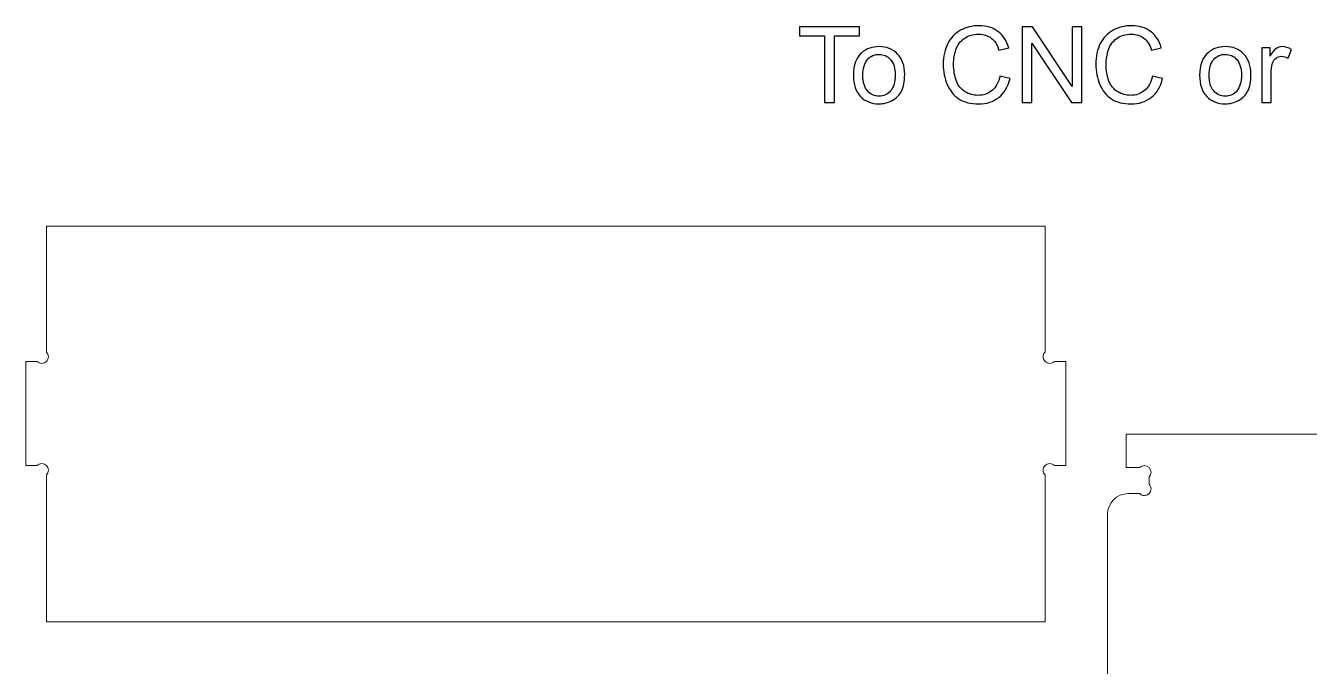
# Model space of a CAD drawing. Header units: centimetres. Extents: x -57 to 69, y -35 to 43.
# Drawn here: x 11.28 to 42.13, y 23 to 38.39 of the extents above; entities that cross this region are included whole.
import ezdxf

# ---------------------------------------------------------------- set-up
doc = ezdxf.new("R2010")
doc.units = ezdxf.units.CM
doc.header["$MEASUREMENT"] = 0
doc.layers.add('layer 1', color=7, linetype='Continuous')

msp = doc.modelspace()

# ---------------------------------------------------------------- linework, layer by layer
at = {"layer": 'layer 1', "color": 240}
for points, knots in [([(30.47401, 36.54051), (30.47401, 36.54051), (30.47401, 38.1448), (30.47401, 38.1448), (30.47401, 38.1448), (30.47401, 38.1448), (29.87493, 38.1448), (29.87493, 38.1448), (29.87493, 38.1448), (29.87493, 38.1448), (29.87493, 38.35803), (29.87493, 38.35803), (29.87493, 38.35803), (29.87493, 38.35803), (31.31423, 38.35803), (31.31423, 38.35803), (31.31423, 38.35803), (31.31423, 38.35803), (31.31423, 38.1448), (31.31423, 38.1448), (31.31423, 38.1448), (31.31423, 38.1448), (30.71516, 38.1448), (30.71516, 38.1448), (30.71516, 38.1448), (30.71516, 38.1448), (30.71516, 36.54051), (30.71516, 36.54051), (30.71516, 36.54051), (30.71516, 36.54051), (30.47401, 36.54051), (30.47401, 36.54051)], [0, 0, 0, 0, 0.11111111, 0.11111111, 0.11111111, 0.11111111, 0.22222222, 0.22222222, 0.22222222, 0.22222222, 0.33333333, 0.33333333, 0.33333333, 0.33333333, 0.44444444, 0.44444444, 0.44444444, 0.44444444, 0.55555556, 0.55555556, 0.55555556, 0.55555556, 0.66666667, 0.66666667, 0.66666667, 0.66666667, 0.77777778, 0.77777778, 0.77777778, 0.77777778, 1, 1, 1, 1]), ([(34.69289, 37.17808), (34.69289, 37.17808), (34.93405, 37.11716), (34.93405, 37.11716), (34.93405, 37.11716), (34.8837, 36.91958), (34.79316, 36.76939), (34.66243, 36.66574), (34.66243, 36.66574), (34.5317, 36.56209), (34.37178, 36.51005), (34.18267, 36.51005), (34.18267, 36.51005), (33.98721, 36.51005), (33.82813, 36.54982), (33.70544, 36.62978), (33.70544, 36.62978), (33.58275, 36.70932), (33.48967, 36.82482), (33.42579, 36.97585), (33.42579, 36.97585), (33.36191, 37.12731), (33.32975, 37.28935), (33.32975, 37.46281), (33.32975, 37.46281), (33.32975, 37.65192), (33.36571, 37.81692), (33.43806, 37.95781), (33.43806, 37.95781), (33.5104, 38.09869), (33.61321, 38.20573), (33.74648, 38.27892), (33.74648, 38.27892), (33.87975, 38.35211), (34.02655, 38.38849), (34.18648, 38.38849), (34.18648, 38.38849), (34.3684, 38.38849), (34.52113, 38.34238), (34.64466, 38.24973), (34.64466, 38.24973), (34.76862, 38.15707), (34.85493, 38.02719), (34.90358, 37.85965), (34.90358, 37.85965), (34.90358, 37.85965), (34.66751, 37.80381), (34.66751, 37.80381), (34.66751, 37.80381), (34.62563, 37.93581), (34.56428, 38.03227), (34.48432, 38.09234), (34.48432, 38.09234), (34.40436, 38.15284), (34.30367, 38.18288), (34.18224, 38.18288), (34.18224, 38.18288), (34.04305, 38.18288), (33.92629, 38.14946), (33.83279, 38.08261), (33.83279, 38.08261), (33.73929, 38.01577), (33.67329, 37.92565), (33.63563, 37.81311), (33.63563, 37.81311), (33.59756, 37.70015), (33.57852, 37.58381), (33.57852, 37.46408), (33.57852, 37.46408), (33.57852, 37.30966), (33.60094, 37.1747), (33.64579, 37.05962), (33.64579, 37.05962), (33.69063, 36.94412), (33.76044, 36.85824), (33.85521, 36.80112), (33.85521, 36.80112), (33.94998, 36.74401), (34.05236, 36.71566), (34.16278, 36.71566), (34.16278, 36.71566), (34.29732, 36.71566), (34.4107, 36.75459), (34.50378, 36.83201), (34.50378, 36.83201), (34.59686, 36.90985), (34.65989, 37.02493), (34.69289, 37.17808)], [0, 0, 0, 0, 0.04347826, 0.04347826, 0.04347826, 0.04347826, 0.08695652, 0.08695652, 0.08695652, 0.08695652, 0.13043478, 0.13043478, 0.13043478, 0.13043478, 0.17391304, 0.17391304, 0.17391304, 0.17391304, 0.2173913, 0.2173913, 0.2173913, 0.2173913, 0.26086957, 0.26086957, 0.26086957, 0.26086957, 0.30434783, 0.30434783, 0.30434783, 0.30434783, 0.34782609, 0.34782609, 0.34782609, 0.34782609, 0.39130435, 0.39130435, 0.39130435, 0.39130435, 0.43478261, 0.43478261, 0.43478261, 0.43478261, 0.47826087, 0.47826087, 0.47826087, 0.47826087, 0.52173913, 0.52173913, 0.52173913, 0.52173913, 0.56521739, 0.56521739, 0.56521739, 0.56521739, 0.60869565, 0.60869565, 0.60869565, 0.60869565, 0.65217391, 0.65217391, 0.65217391, 0.65217391, 0.69565217, 0.69565217, 0.69565217, 0.69565217, 0.73913043, 0.73913043, 0.73913043, 0.73913043, 0.7826087, 0.7826087, 0.7826087, 0.7826087, 0.82608696, 0.82608696, 0.82608696, 0.82608696, 0.86956522, 0.86956522, 0.86956522, 0.86956522, 0.91304348, 0.91304348, 0.91304348, 0.91304348, 1, 1, 1, 1]), ([(35.22893, 36.54051), (35.22893, 36.54051), (35.22893, 38.35803), (35.22893, 38.35803), (35.22893, 38.35803), (35.22893, 38.35803), (35.47601, 38.35803), (35.47601, 38.35803), (35.47601, 38.35803), (35.47601, 38.35803), (36.42961, 36.93143), (36.42961, 36.93143), (36.42961, 36.93143), (36.42961, 36.93143), (36.42961, 38.35803), (36.42961, 38.35803), (36.42961, 38.35803), (36.42961, 38.35803), (36.66061, 38.35803), (36.66061, 38.35803), (36.66061, 38.35803), (36.66061, 38.35803), (36.66061, 36.54051), (36.66061, 36.54051), (36.66061, 36.54051), (36.66061, 36.54051), (36.41354, 36.54051), (36.41354, 36.54051), (36.41354, 36.54051), (36.41354, 36.54051), (35.45993, 37.96711), (35.45993, 37.96711), (35.45993, 37.96711), (35.45993, 37.96711), (35.45993, 36.54051), (35.45993, 36.54051), (35.45993, 36.54051), (35.45993, 36.54051), (35.22893, 36.54051), (35.22893, 36.54051)], [0, 0, 0, 0, 0.09090909, 0.09090909, 0.09090909, 0.09090909, 0.18181818, 0.18181818, 0.18181818, 0.18181818, 0.27272727, 0.27272727, 0.27272727, 0.27272727, 0.36363636, 0.36363636, 0.36363636, 0.36363636, 0.45454545, 0.45454545, 0.45454545, 0.45454545, 0.54545455, 0.54545455, 0.54545455, 0.54545455, 0.63636364, 0.63636364, 0.63636364, 0.63636364, 0.72727273, 0.72727273, 0.72727273, 0.72727273, 0.81818182, 0.81818182, 0.81818182, 0.81818182, 1, 1, 1, 1]), ([(38.35925, 37.17808), (38.35925, 37.17808), (38.60041, 37.11716), (38.60041, 37.11716), (38.60041, 37.11716), (38.55006, 36.91958), (38.45952, 36.76939), (38.32879, 36.66574), (38.32879, 36.66574), (38.19806, 36.56209), (38.03814, 36.51005), (37.84903, 36.51005), (37.84903, 36.51005), (37.65357, 36.51005), (37.49449, 36.54982), (37.3718, 36.62978), (37.3718, 36.62978), (37.24911, 36.70932), (37.15603, 36.82482), (37.09215, 36.97585), (37.09215, 36.97585), (37.02827, 37.12731), (36.99611, 37.28935), (36.99611, 37.46281), (36.99611, 37.46281), (36.99611, 37.65192), (37.03207, 37.81692), (37.10442, 37.95781), (37.10442, 37.95781), (37.17676, 38.09869), (37.27957, 38.20573), (37.41284, 38.27892), (37.41284, 38.27892), (37.54611, 38.35211), (37.69291, 38.38849), (37.85284, 38.38849), (37.85284, 38.38849), (38.03476, 38.38849), (38.18749, 38.34238), (38.31102, 38.24973), (38.31102, 38.24973), (38.43498, 38.15707), (38.52129, 38.02719), (38.56994, 37.85965), (38.56994, 37.85965), (38.56994, 37.85965), (38.33387, 37.80381), (38.33387, 37.80381), (38.33387, 37.80381), (38.29199, 37.93581), (38.23064, 38.03227), (38.15068, 38.09234), (38.15068, 38.09234), (38.07072, 38.15284), (37.97003, 38.18288), (37.8486, 38.18288), (37.8486, 38.18288), (37.70941, 38.18288), (37.59265, 38.14946), (37.49915, 38.08261), (37.49915, 38.08261), (37.40565, 38.01577), (37.33965, 37.92565), (37.30199, 37.81311), (37.30199, 37.81311), (37.26392, 37.70015), (37.24488, 37.58381), (37.24488, 37.46408), (37.24488, 37.46408), (37.24488, 37.30966), (37.2673, 37.1747), (37.31215, 37.05962), (37.31215, 37.05962), (37.35699, 36.94412), (37.4268, 36.85824), (37.52157, 36.80112), (37.52157, 36.80112), (37.61634, 36.74401), (37.71872, 36.71566), (37.82914, 36.71566), (37.82914, 36.71566), (37.96368, 36.71566), (38.07706, 36.75459), (38.17014, 36.83201), (38.17014, 36.83201), (38.26322, 36.90985), (38.32625, 37.02493), (38.35925, 37.17808)], [0, 0, 0, 0, 0.04347826, 0.04347826, 0.04347826, 0.04347826, 0.08695652, 0.08695652, 0.08695652, 0.08695652, 0.13043478, 0.13043478, 0.13043478, 0.13043478, 0.17391304, 0.17391304, 0.17391304, 0.17391304, 0.2173913, 0.2173913, 0.2173913, 0.2173913, 0.26086957, 0.26086957, 0.26086957, 0.26086957, 0.30434783, 0.30434783, 0.30434783, 0.30434783, 0.34782609, 0.34782609, 0.34782609, 0.34782609, 0.39130435, 0.39130435, 0.39130435, 0.39130435, 0.43478261, 0.43478261, 0.43478261, 0.43478261, 0.47826087, 0.47826087, 0.47826087, 0.47826087, 0.52173913, 0.52173913, 0.52173913, 0.52173913, 0.56521739, 0.56521739, 0.56521739, 0.56521739, 0.60869565, 0.60869565, 0.60869565, 0.60869565, 0.65217391, 0.65217391, 0.65217391, 0.65217391, 0.69565217, 0.69565217, 0.69565217, 0.69565217, 0.73913043, 0.73913043, 0.73913043, 0.73913043, 0.7826087, 0.7826087, 0.7826087, 0.7826087, 0.82608696, 0.82608696, 0.82608696, 0.82608696, 0.86956522, 0.86956522, 0.86956522, 0.86956522, 0.91304348, 0.91304348, 0.91304348, 0.91304348, 1, 1, 1, 1]), ([(31.16954, 37.19924), (31.16954, 37.4425), (31.23723, 37.62273), (31.37304, 37.73992), (31.37304, 37.73992), (31.486, 37.83723), (31.62434, 37.88588), (31.78723, 37.88588), (31.78723, 37.88588), (31.96788, 37.88588), (32.11595, 37.82665), (32.23103, 37.70819), (32.23103, 37.70819), (32.34568, 37.59015), (32.40322, 37.42643), (32.40322, 37.21785), (32.40322, 37.21785), (32.40322, 37.04862), (32.37784, 36.91578), (32.32707, 36.81889), (32.32707, 36.81889), (32.2763, 36.72201), (32.20226, 36.6467), (32.10495, 36.59297), (32.10495, 36.59297), (32.00807, 36.53924), (31.90188, 36.51259), (31.78723, 36.51259), (31.78723, 36.51259), (31.60277, 36.51259), (31.45384, 36.57139), (31.34004, 36.68943), (31.34004, 36.68943), (31.22623, 36.80747), (31.16954, 36.97754), (31.16954, 37.19924)], [0, 0, 0, 0, 0.1, 0.1, 0.1, 0.1, 0.2, 0.2, 0.2, 0.2, 0.3, 0.3, 0.3, 0.3, 0.4, 0.4, 0.4, 0.4, 0.5, 0.5, 0.5, 0.5, 0.6, 0.6, 0.6, 0.6, 0.7, 0.7, 0.7, 0.7, 0.8, 0.8, 0.8, 0.8, 1, 1, 1, 1]), ([(31.398, 37.19881), (31.398, 37.03043), (31.43481, 36.90435), (31.50842, 36.82101), (31.50842, 36.82101), (31.58246, 36.73724), (31.67511, 36.69535), (31.78723, 36.69535), (31.78723, 36.69535), (31.89807, 36.69535), (31.9903, 36.73724), (32.06434, 36.82143), (32.06434, 36.82143), (32.13795, 36.90562), (32.17476, 37.03381), (32.17476, 37.206), (32.17476, 37.206), (32.17476, 37.36846), (32.13753, 37.49158), (32.06349, 37.57492), (32.06349, 37.57492), (31.98945, 37.65869), (31.89722, 37.70058), (31.78723, 37.70058), (31.78723, 37.70058), (31.67511, 37.70058), (31.58246, 37.65912), (31.50842, 37.57577), (31.50842, 37.57577), (31.43481, 37.49242), (31.398, 37.36677), (31.398, 37.19881)], [0, 0, 0, 0, 0.11111111, 0.11111111, 0.11111111, 0.11111111, 0.22222222, 0.22222222, 0.22222222, 0.22222222, 0.33333333, 0.33333333, 0.33333333, 0.33333333, 0.44444444, 0.44444444, 0.44444444, 0.44444444, 0.55555556, 0.55555556, 0.55555556, 0.55555556, 0.66666667, 0.66666667, 0.66666667, 0.66666667, 0.77777778, 0.77777778, 0.77777778, 0.77777778, 1, 1, 1, 1]), ([(39.4914, 37.19924), (39.4914, 37.4425), (39.55909, 37.62273), (39.6949, 37.73992), (39.6949, 37.73992), (39.80786, 37.83723), (39.9462, 37.88588), (40.10909, 37.88588), (40.10909, 37.88588), (40.28974, 37.88588), (40.43781, 37.82665), (40.55289, 37.70819), (40.55289, 37.70819), (40.66754, 37.59015), (40.72508, 37.42643), (40.72508, 37.21785), (40.72508, 37.21785), (40.72508, 37.04862), (40.6997, 36.91578), (40.64893, 36.81889), (40.64893, 36.81889), (40.59816, 36.72201), (40.52412, 36.6467), (40.42681, 36.59297), (40.42681, 36.59297), (40.32993, 36.53924), (40.22374, 36.51259), (40.10909, 36.51259), (40.10909, 36.51259), (39.92463, 36.51259), (39.7757, 36.57139), (39.6619, 36.68943), (39.6619, 36.68943), (39.54809, 36.80747), (39.4914, 36.97754), (39.4914, 37.19924)], [0, 0, 0, 0, 0.1, 0.1, 0.1, 0.1, 0.2, 0.2, 0.2, 0.2, 0.3, 0.3, 0.3, 0.3, 0.4, 0.4, 0.4, 0.4, 0.5, 0.5, 0.5, 0.5, 0.6, 0.6, 0.6, 0.6, 0.7, 0.7, 0.7, 0.7, 0.8, 0.8, 0.8, 0.8, 1, 1, 1, 1]), ([(39.71986, 37.19881), (39.71986, 37.03043), (39.75667, 36.90435), (39.83028, 36.82101), (39.83028, 36.82101), (39.90432, 36.73724), (39.99697, 36.69535), (40.10909, 36.69535), (40.10909, 36.69535), (40.21993, 36.69535), (40.31216, 36.73724), (40.3862, 36.82143), (40.3862, 36.82143), (40.45981, 36.90562), (40.49662, 37.03381), (40.49662, 37.206), (40.49662, 37.206), (40.49662, 37.36846), (40.45939, 37.49158), (40.38535, 37.57492), (40.38535, 37.57492), (40.31131, 37.65869), (40.21908, 37.70058), (40.10909, 37.70058), (40.10909, 37.70058), (39.99697, 37.70058), (39.90432, 37.65912), (39.83028, 37.57577), (39.83028, 37.57577), (39.75667, 37.49242), (39.71986, 37.36677), (39.71986, 37.19881)], [0, 0, 0, 0, 0.11111111, 0.11111111, 0.11111111, 0.11111111, 0.22222222, 0.22222222, 0.22222222, 0.22222222, 0.33333333, 0.33333333, 0.33333333, 0.33333333, 0.44444444, 0.44444444, 0.44444444, 0.44444444, 0.55555556, 0.55555556, 0.55555556, 0.55555556, 0.66666667, 0.66666667, 0.66666667, 0.66666667, 0.77777778, 0.77777778, 0.77777778, 0.77777778, 1, 1, 1, 1]), ([(40.98443, 36.54051), (40.98443, 36.54051), (40.98443, 37.85796), (40.98443, 37.85796), (40.98443, 37.85796), (40.98443, 37.85796), (41.18497, 37.85796), (41.18497, 37.85796), (41.18497, 37.85796), (41.18497, 37.85796), (41.18497, 37.65615), (41.18497, 37.65615), (41.18497, 37.65615), (41.23616, 37.74965), (41.28354, 37.81142), (41.32712, 37.84104), (41.32712, 37.84104), (41.37069, 37.87108), (41.4185, 37.88588), (41.47054, 37.88588), (41.47054, 37.88588), (41.54585, 37.88588), (41.62242, 37.86219), (41.70027, 37.81523), (41.70027, 37.81523), (41.70027, 37.81523), (41.62073, 37.60919), (41.62073, 37.60919), (41.62073, 37.60919), (41.56658, 37.63965), (41.51242, 37.65489), (41.45827, 37.65489), (41.45827, 37.65489), (41.40962, 37.65489), (41.36604, 37.64008), (41.32754, 37.61089), (41.32754, 37.61089), (41.28904, 37.58169), (41.26154, 37.54108), (41.24504, 37.48904), (41.24504, 37.48904), (41.22008, 37.40993), (41.20781, 37.3232), (41.20781, 37.22885), (41.20781, 37.22885), (41.20781, 37.22885), (41.20781, 36.54051), (41.20781, 36.54051), (41.20781, 36.54051), (41.20781, 36.54051), (40.98443, 36.54051), (40.98443, 36.54051)], [0, 0, 0, 0, 0.07142857, 0.07142857, 0.07142857, 0.07142857, 0.14285714, 0.14285714, 0.14285714, 0.14285714, 0.21428571, 0.21428571, 0.21428571, 0.21428571, 0.28571429, 0.28571429, 0.28571429, 0.28571429, 0.35714286, 0.35714286, 0.35714286, 0.35714286, 0.42857143, 0.42857143, 0.42857143, 0.42857143, 0.5, 0.5, 0.5, 0.5, 0.57142857, 0.57142857, 0.57142857, 0.57142857, 0.64285714, 0.64285714, 0.64285714, 0.64285714, 0.71428571, 0.71428571, 0.71428571, 0.71428571, 0.78571429, 0.78571429, 0.78571429, 0.78571429, 0.85714286, 0.85714286, 0.85714286, 0.85714286, 1, 1, 1, 1])]:
    msp.add_open_spline(points, degree=3, knots=knots, dxfattribs=at)
at = {"layer": 'layer 1', "color": 240, "lineweight": 9}
for points, knots in [([(11.77686, 33.57648), (11.77686, 33.57648), (35.77686, 33.57648), (35.77686, 33.57648), (35.77686, 33.57648), (35.77686, 33.57648), (35.77686, 30.55098), (35.77686, 30.55098), (35.77686, 30.55098), (35.74813, 30.52226), (35.73036, 30.48257), (35.73036, 30.43873), (35.73036, 30.43873), (35.73036, 30.35105), (35.80143, 30.27998), (35.88911, 30.27998), (35.88911, 30.27998), (35.93296, 30.27998), (35.97266, 30.29775), (36.00138, 30.32648), (36.00138, 30.32648), (36.00138, 30.32648), (36.27686, 30.32648), (36.27686, 30.32648), (36.27686, 30.32648), (36.27686, 30.32648), (36.27686, 27.82648), (36.27686, 27.82648), (36.27686, 27.82648), (36.27686, 27.82648), (36.00136, 27.82648), (36.00136, 27.82648), (36.00136, 27.82648), (35.97264, 27.8552), (35.93294, 27.87297), (35.88911, 27.87297), (35.88911, 27.87297), (35.84528, 27.87297), (35.80559, 27.8552), (35.77687, 27.82648), (35.77687, 27.82648), (35.77687, 27.82648), (35.77686, 27.82648), (35.77686, 27.82648), (35.77686, 27.82648), (35.77686, 27.82648), (35.77686, 27.82647), (35.77686, 27.82647), (35.77686, 27.82647), (35.74813, 27.79774), (35.73036, 27.75806), (35.73036, 27.71422), (35.73036, 27.71422), (35.73036, 27.67038), (35.74813, 27.63069), (35.77686, 27.60196), (35.77686, 27.60196), (35.77686, 27.60196), (35.77686, 24.07648), (35.77686, 24.07648), (35.77686, 24.07648), (35.77686, 24.07648), (11.77686, 24.07648), (11.77686, 24.07648), (11.77686, 24.07648), (11.77686, 24.07648), (11.77686, 27.60197), (11.77686, 27.60197), (11.77686, 27.60197), (11.80558, 27.63069), (11.82335, 27.67039), (11.82335, 27.71422), (11.82335, 27.71422), (11.82335, 27.75805), (11.80558, 27.79774), (11.77686, 27.82646), (11.77686, 27.82646), (11.77686, 27.82646), (11.77686, 27.82648), (11.77686, 27.82648), (11.77686, 27.82648), (11.77686, 27.82648), (11.77684, 27.82648), (11.77684, 27.82648), (11.77684, 27.82648), (11.74811, 27.85521), (11.70844, 27.87297), (11.6646, 27.87297), (11.6646, 27.87297), (11.62077, 27.87297), (11.58107, 27.8552), (11.55235, 27.82648), (11.55235, 27.82648), (11.55235, 27.82648), (11.27686, 27.82648), (11.27686, 27.82648), (11.27686, 27.82648), (11.27686, 27.82648), (11.27686, 30.32648), (11.27686, 30.32648), (11.27686, 30.32648), (11.27686, 30.32648), (11.55233, 30.32648), (11.55233, 30.32648), (11.55233, 30.32648), (11.58105, 30.29775), (11.62075, 30.27998), (11.6646, 30.27998), (11.6646, 30.27998), (11.70845, 30.27998), (11.74814, 30.29775), (11.77686, 30.32648), (11.77686, 30.32648), (11.80559, 30.35521), (11.82335, 30.3949), (11.82335, 30.43873), (11.82335, 30.43873), (11.82335, 30.48256), (11.80558, 30.52225), (11.77686, 30.55097), (11.77686, 30.55097), (11.77686, 30.55097), (11.77686, 33.57648), (11.77686, 33.57648)], [0, 0, 0, 0, 0.03125, 0.03125, 0.03125, 0.03125, 0.0625, 0.0625, 0.0625, 0.0625, 0.09375, 0.09375, 0.09375, 0.09375, 0.125, 0.125, 0.125, 0.125, 0.15625, 0.15625, 0.15625, 0.15625, 0.1875, 0.1875, 0.1875, 0.1875, 0.21875, 0.21875, 0.21875, 0.21875, 0.25, 0.25, 0.25, 0.25, 0.28125, 0.28125, 0.28125, 0.28125, 0.3125, 0.3125, 0.3125, 0.3125, 0.34375, 0.34375, 0.34375, 0.34375, 0.375, 0.375, 0.375, 0.375, 0.40625, 0.40625, 0.40625, 0.40625, 0.4375, 0.4375, 0.4375, 0.4375, 0.46875, 0.46875, 0.46875, 0.46875, 0.5, 0.5, 0.5, 0.5, 0.53125, 0.53125, 0.53125, 0.53125, 0.5625, 0.5625, 0.5625, 0.5625, 0.59375, 0.59375, 0.59375, 0.59375, 0.625, 0.625, 0.625, 0.625, 0.65625, 0.65625, 0.65625, 0.65625, 0.6875, 0.6875, 0.6875, 0.6875, 0.71875, 0.71875, 0.71875, 0.71875, 0.75, 0.75, 0.75, 0.75, 0.78125, 0.78125, 0.78125, 0.78125, 0.8125, 0.8125, 0.8125, 0.8125, 0.84375, 0.84375, 0.84375, 0.84375, 0.875, 0.875, 0.875, 0.875, 0.90625, 0.90625, 0.90625, 0.90625, 0.9375, 0.9375, 0.9375, 0.9375, 1, 1, 1, 1]), ([(37.27643, 14.07481), (37.27733, 13.79942), (37.5008, 13.57648), (37.7764, 13.57647), (37.7764, 13.57647), (37.7764, 13.57647), (37.77641, 13.57647), (37.77641, 13.57647), (37.77641, 13.57647), (37.91632, 13.57648), (38.04281, 13.63395), (38.13355, 13.72655), (38.13355, 13.72655), (38.1726, 13.7664), (38.22061, 13.78657), (38.2764, 13.78657), (38.2764, 13.78657), (38.33219, 13.78657), (38.3802, 13.7664), (38.41925, 13.72655), (38.41925, 13.72655), (38.51, 13.63394), (38.63649, 13.57647), (38.7764, 13.57647), (38.7764, 13.57647), (38.91486, 13.57647), (39.04019, 13.63275), (39.13072, 13.72368), (39.13072, 13.72368), (39.20826, 13.80156), (39.33487, 13.80205), (39.41303, 13.72479), (39.41303, 13.72479), (39.60311, 13.53692), (39.94552, 13.53601), (40.13704, 13.72211), (40.13704, 13.72211), (40.21459, 13.79747), (40.33821, 13.79747), (40.41577, 13.72211), (40.41577, 13.72211), (40.60639, 13.53691), (40.94644, 13.5369), (41.13704, 13.72211), (41.13704, 13.72211), (41.21459, 13.79747), (41.33821, 13.79747), (41.41577, 13.72211), (41.41577, 13.72211), (41.60639, 13.53691), (41.94644, 13.5369), (42.13704, 13.72211), (42.13704, 13.72211), (42.21459, 13.79747), (42.33821, 13.79747), (42.41577, 13.72211), (42.41577, 13.72211), (42.60639, 13.53691), (42.94644, 13.5369), (43.13704, 13.72211), (43.13704, 13.72211), (43.21459, 13.79747), (43.33821, 13.79747), (43.41577, 13.72211), (43.41577, 13.72211), (43.60639, 13.53691), (43.94644, 13.5369), (44.13704, 13.72211), (44.13704, 13.72211), (44.21459, 13.79747), (44.33821, 13.79747), (44.41577, 13.72211), (44.41577, 13.72211), (44.60638, 13.53692), (44.94643, 13.53691), (45.13704, 13.72211), (45.13704, 13.72211), (45.21459, 13.79747), (45.33821, 13.79746), (45.41577, 13.7221), (45.41577, 13.7221), (45.60637, 13.5369), (45.94643, 13.5369), (46.13704, 13.72211), (46.13704, 13.72211), (46.21459, 13.79746), (46.33822, 13.79746), (46.41577, 13.72211), (46.41577, 13.72211), (46.6073, 13.53603), (46.94969, 13.53692), (47.13977, 13.72479), (47.13977, 13.72479), (47.21792, 13.80204), (47.34454, 13.80156), (47.42207, 13.72369), (47.42207, 13.72369), (47.51261, 13.63276), (47.63793, 13.57647), (47.7764, 13.57647), (47.7764, 13.57647), (47.91631, 13.57647), (48.0428, 13.63394), (48.13355, 13.72655), (48.13355, 13.72655), (48.1726, 13.7664), (48.22061, 13.78658), (48.2764, 13.78658), (48.2764, 13.78658), (48.33219, 13.78658), (48.3802, 13.7664), (48.41925, 13.72655), (48.41925, 13.72655), (48.51, 13.63394), (48.63649, 13.57647), (48.7764, 13.57647), (48.7764, 13.57647), (48.91631, 13.57647), (49.0428, 13.63394), (49.13355, 13.72655), (49.13355, 13.72655), (49.1726, 13.7664), (49.22061, 13.78658), (49.2764, 13.78658), (49.2764, 13.78658), (49.33219, 13.78658), (49.3802, 13.7664), (49.41925, 13.72655), (49.41925, 13.72655), (49.51, 13.63394), (49.63649, 13.57647), (49.7764, 13.57647), (49.7764, 13.57647), (49.91631, 13.57647), (50.0428, 13.63394), (50.13355, 13.72655), (50.13355, 13.72655), (50.1726, 13.7664), (50.22061, 13.78658), (50.2764, 13.78658), (50.2764, 13.78658), (50.33219, 13.78658), (50.3802, 13.7664), (50.41925, 13.72655), (50.41925, 13.72655), (50.51, 13.63394), (50.63649, 13.57647), (50.7764, 13.57647), (50.7764, 13.57647), (50.91631, 13.57647), (51.0428, 13.63394), (51.13355, 13.72655), (51.13355, 13.72655), (51.1726, 13.7664), (51.22061, 13.78658), (51.2764, 13.78658), (51.2764, 13.78658), (51.33219, 13.78658), (51.3802, 13.7664), (51.41925, 13.72655), (51.41925, 13.72655), (51.51, 13.63394), (51.63649, 13.57647), (51.7764, 13.57647), (51.7764, 13.57647), (51.91631, 13.57647), (52.0428, 13.63394), (52.13355, 13.72655), (52.13355, 13.72655), (52.1726, 13.7664), (52.22061, 13.78658), (52.2764, 13.78658), (52.2764, 13.78658), (52.33219, 13.78658), (52.3802, 13.7664), (52.41925, 13.72655), (52.41925, 13.72655), (52.51, 13.63394), (52.63649, 13.57647), (52.7764, 13.57647), (52.7764, 13.57647), (52.91631, 13.57647), (53.0428, 13.63394), (53.13355, 13.72655), (53.13355, 13.72655), (53.1726, 13.7664), (53.22061, 13.78658), (53.2764, 13.78658), (53.2764, 13.78658), (53.33219, 13.78658), (53.3802, 13.7664), (53.41925, 13.72655), (53.41925, 13.72655), (53.51, 13.63394), (53.63649, 13.57647), (53.7764, 13.57647), (53.7764, 13.57647), (53.91631, 13.57647), (54.0428, 13.63394), (54.13355, 13.72655), (54.13355, 13.72655), (54.1726, 13.7664), (54.22061, 13.78658), (54.2764, 13.78658), (54.2764, 13.78658), (54.33219, 13.78658), (54.3802, 13.7664), (54.41925, 13.72655), (54.41925, 13.72655), (54.51, 13.63394), (54.63649, 13.57647), (54.7764, 13.57647), (54.7764, 13.57647), (54.91631, 13.57647), (55.0428, 13.63394), (55.13355, 13.72655), (55.13355, 13.72655), (55.1726, 13.7664), (55.22061, 13.78658), (55.2764, 13.78658), (55.2764, 13.78658), (55.33219, 13.78658), (55.3802, 13.7664), (55.41925, 13.72655), (55.41925, 13.72655), (55.51, 13.63394), (55.63649, 13.57647), (55.7764, 13.57647), (55.7764, 13.57647), (55.91631, 13.57647), (56.0428, 13.63394), (56.13355, 13.72655), (56.13355, 13.72655), (56.1726, 13.7664), (56.22061, 13.78658), (56.2764, 13.78658), (56.2764, 13.78658), (56.33219, 13.78658), (56.3802, 13.7664), (56.41925, 13.72655), (56.41925, 13.72655), (56.51, 13.63394), (56.63649, 13.57647), (56.7764, 13.57647), (56.7764, 13.57647), (56.91631, 13.57647), (57.0428, 13.63394), (57.13355, 13.72655), (57.13355, 13.72655), (57.1726, 13.7664), (57.22061, 13.78658), (57.2764, 13.78658), (57.2764, 13.78658), (57.33219, 13.78658), (57.3802, 13.7664), (57.41925, 13.72655), (57.41925, 13.72655), (57.51, 13.63394), (57.63649, 13.57647), (57.7764, 13.57647), (57.7764, 13.57647), (57.91631, 13.57647), (58.0428, 13.63394), (58.13355, 13.72655), (58.13355, 13.72655), (58.1726, 13.7664), (58.22061, 13.78658), (58.2764, 13.78658), (58.2764, 13.78658), (58.33219, 13.78658), (58.3802, 13.7664), (58.41925, 13.72655), (58.41925, 13.72655), (58.51, 13.63394), (58.63649, 13.57647), (58.7764, 13.57647), (58.7764, 13.57647), (58.91631, 13.57647), (59.0428, 13.63394), (59.13355, 13.72655), (59.13355, 13.72655), (59.1726, 13.7664), (59.22061, 13.78658), (59.2764, 13.78658), (59.2764, 13.78658), (59.33219, 13.78658), (59.3802, 13.7664), (59.41925, 13.72655), (59.41925, 13.72655), (59.51, 13.63394), (59.63649, 13.57647), (59.7764, 13.57647), (59.7764, 13.57647), (59.91631, 13.57647), (60.0428, 13.63394), (60.13355, 13.72655), (60.13355, 13.72655), (60.1726, 13.7664), (60.22061, 13.78658), (60.2764, 13.78658), (60.2764, 13.78658), (60.33219, 13.78658), (60.3802, 13.7664), (60.41925, 13.72655), (60.41925, 13.72655), (60.51, 13.63394), (60.63649, 13.57647), (60.7764, 13.57647), (60.7764, 13.57647), (60.91631, 13.57647), (61.0428, 13.63394), (61.13355, 13.72655), (61.13355, 13.72655), (61.1726, 13.7664), (61.22061, 13.78658), (61.2764, 13.78658), (61.2764, 13.78658), (61.33219, 13.78658), (61.3802, 13.7664), (61.41925, 13.72655), (61.41925, 13.72655), (61.51, 13.63394), (61.63649, 13.57647), (61.7764, 13.57647), (61.7764, 13.57647), (61.91631, 13.57647), (62.0428, 13.63394), (62.13355, 13.72655), (62.13355, 13.72655), (62.1726, 13.7664), (62.22061, 13.78658), (62.2764, 13.78658), (62.2764, 13.78658), (62.33219, 13.78658), (62.3802, 13.7664), (62.41925, 13.72655), (62.41925, 13.72655), (62.51, 13.63394), (62.63649, 13.57647), (62.7764, 13.57647), (62.7764, 13.57647), (63.052, 13.57647), (63.27548, 13.79942), (63.27638, 14.07481), (63.27638, 14.07481), (63.27638, 14.07481), (63.27585, 26.65147), (63.27585, 26.65147), (63.27585, 26.65147), (63.27585, 26.92762), (63.052, 27.15147), (62.77585, 27.15147), (62.77585, 27.15147), (62.77585, 27.15147), (62.50092, 27.15147), (62.50092, 27.15147), (62.50092, 27.15147), (62.47219, 27.12274), (62.4325, 27.10497), (62.38866, 27.10497), (62.38866, 27.10497), (62.34482, 27.10497), (62.30513, 27.12274), (62.27641, 27.15147), (62.27641, 27.15147), (62.24768, 27.18019), (62.22991, 27.21988), (62.22991, 27.26372), (62.22991, 27.26372), (62.22991, 27.30756), (62.24768, 27.34725), (62.27641, 27.37598), (62.27641, 27.37598), (62.27641, 27.37598), (62.27641, 27.55196), (62.27641, 27.55196), (62.27641, 27.55196), (62.24768, 27.58068), (62.22991, 27.62037), (62.22991, 27.66421), (62.22991, 27.66421), (62.22991, 27.70805), (62.24768, 27.74774), (62.27641, 27.77647), (62.27641, 27.77647), (62.30513, 27.80519), (62.34482, 27.82296), (62.38866, 27.82296), (62.38866, 27.82296), (62.4325, 27.82296), (62.47219, 27.80519), (62.50092, 27.77647), (62.50092, 27.77647), (62.50092, 27.77647), (62.82629, 27.77647), (62.82629, 27.77647), (62.82629, 27.77647), (62.82629, 27.77647), (62.82625, 28.57647), (62.82625, 28.57647), (62.82625, 28.57647), (62.82625, 28.57647), (37.72658, 28.57647), (37.72658, 28.57647), (37.72658, 28.57647), (37.72658, 28.57647), (37.72654, 27.77647), (37.72654, 27.77647), (37.72654, 27.77647), (37.72654, 27.77647), (38.05192, 27.77647), (38.05192, 27.77647), (38.05192, 27.77647), (38.08064, 27.80519), (38.12033, 27.82296), (38.16417, 27.82296), (38.16417, 27.82296), (38.25185, 27.82296), (38.32292, 27.75189), (38.32292, 27.66421), (38.32292, 27.66421), (38.32292, 27.62036), (38.30515, 27.58067), (38.27642, 27.55195), (38.27642, 27.55195), (38.27642, 27.55195), (38.27642, 27.37599), (38.27642, 27.37599), (38.27642, 27.37599), (38.30515, 27.34727), (38.32292, 27.30757), (38.32292, 27.26372), (38.32292, 27.26372), (38.32292, 27.17604), (38.25185, 27.10497), (38.16417, 27.10497), (38.16417, 27.10497), (38.12033, 27.10497), (38.08064, 27.12274), (38.05192, 27.15147), (38.05192, 27.15147), (38.05192, 27.15147), (37.77698, 27.15147), (37.77698, 27.15147), (37.77698, 27.15147), (37.50083, 27.15147), (37.27698, 26.92762), (37.27698, 26.65147), (37.27698, 26.65147), (37.27698, 26.65147), (37.27643, 14.07481), (37.27643, 14.07481)], [0, 0, 0, 0, 0.00877193, 0.00877193, 0.00877193, 0.00877193, 0.01754386, 0.01754386, 0.01754386, 0.01754386, 0.02631579, 0.02631579, 0.02631579, 0.02631579, 0.03508772, 0.03508772, 0.03508772, 0.03508772, 0.04385965, 0.04385965, 0.04385965, 0.04385965, 0.05263158, 0.05263158, 0.05263158, 0.05263158, 0.06140351, 0.06140351, 0.06140351, 0.06140351, 0.07017544, 0.07017544, 0.07017544, 0.07017544, 0.07894737, 0.07894737, 0.07894737, 0.07894737, 0.0877193, 0.0877193, 0.0877193, 0.0877193, 0.09649123, 0.09649123, 0.09649123, 0.09649123, 0.10526316, 0.10526316, 0.10526316, 0.10526316, 0.11403509, 0.11403509, 0.11403509, 0.11403509, 0.12280702, 0.12280702, 0.12280702, 0.12280702, 0.13157895, 0.13157895, 0.13157895, 0.13157895, 0.14035088, 0.14035088, 0.14035088, 0.14035088, 0.14912281, 0.14912281, 0.14912281, 0.14912281, 0.15789474, 0.15789474, 0.15789474, 0.15789474, 0.16666667, 0.16666667, 0.16666667, 0.16666667, 0.1754386, 0.1754386, 0.1754386, 0.1754386, 0.18421053, 0.18421053, 0.18421053, 0.18421053, 0.19298246, 0.19298246, 0.19298246, 0.19298246, 0.20175439, 0.20175439, 0.20175439, 0.20175439, 0.21052632, 0.21052632, 0.21052632, 0.21052632, 0.21929825, 0.21929825, 0.21929825, 0.21929825, 0.22807018, 0.22807018, 0.22807018, 0.22807018, 0.23684211, 0.23684211, 0.23684211, 0.23684211, 0.24561404, 0.24561404, 0.24561404, 0.24561404, 0.25438596, 0.25438596, 0.25438596, 0.25438596, 0.26315789, 0.26315789, 0.26315789, 0.26315789, 0.27192982, 0.27192982, 0.27192982, 0.27192982, 0.28070175, 0.28070175, 0.28070175, 0.28070175, 0.28947368, 0.28947368, 0.28947368, 0.28947368, 0.29824561, 0.29824561, 0.29824561, 0.29824561, 0.30701754, 0.30701754, 0.30701754, 0.30701754, 0.31578947, 0.31578947, 0.31578947, 0.31578947, 0.3245614, 0.3245614, 0.3245614, 0.3245614, 0.33333333, 0.33333333, 0.33333333, 0.33333333, 0.34210526, 0.34210526, 0.34210526, 0.34210526, 0.35087719, 0.35087719, 0.35087719, 0.35087719, 0.35964912, 0.35964912, 0.35964912, 0.35964912, 0.36842105, 0.36842105, 0.36842105, 0.36842105, 0.37719298, 0.37719298, 0.37719298, 0.37719298, 0.38596491, 0.38596491, 0.38596491, 0.38596491, 0.39473684, 0.39473684, 0.39473684, 0.39473684, 0.40350877, 0.40350877, 0.40350877, 0.40350877, 0.4122807, 0.4122807, 0.4122807, 0.4122807, 0.42105263, 0.42105263, 0.42105263, 0.42105263, 0.42982456, 0.42982456, 0.42982456, 0.42982456, 0.43859649, 0.43859649, 0.43859649, 0.43859649, 0.44736842, 0.44736842, 0.44736842, 0.44736842, 0.45614035, 0.45614035, 0.45614035, 0.45614035, 0.46491228, 0.46491228, 0.46491228, 0.46491228, 0.47368421, 0.47368421, 0.47368421, 0.47368421, 0.48245614, 0.48245614, 0.48245614, 0.48245614, 0.49122807, 0.49122807, 0.49122807, 0.49122807, 0.5, 0.5, 0.5, 0.5, 0.50877193, 0.50877193, 0.50877193, 0.50877193, 0.51754386, 0.51754386, 0.51754386, 0.51754386, 0.52631579, 0.52631579, 0.52631579, 0.52631579, 0.53508772, 0.53508772, 0.53508772, 0.53508772, 0.54385965, 0.54385965, 0.54385965, 0.54385965, 0.55263158, 0.55263158, 0.55263158, 0.55263158, 0.56140351, 0.56140351, 0.56140351, 0.56140351, 0.57017544, 0.57017544, 0.57017544, 0.57017544, 0.57894737, 0.57894737, 0.57894737, 0.57894737, 0.5877193, 0.5877193, 0.5877193, 0.5877193, 0.59649123, 0.59649123, 0.59649123, 0.59649123, 0.60526316, 0.60526316, 0.60526316, 0.60526316, 0.61403509, 0.61403509, 0.61403509, 0.61403509, 0.62280702, 0.62280702, 0.62280702, 0.62280702, 0.63157895, 0.63157895, 0.63157895, 0.63157895, 0.64035088, 0.64035088, 0.64035088, 0.64035088, 0.64912281, 0.64912281, 0.64912281, 0.64912281, 0.65789474, 0.65789474, 0.65789474, 0.65789474, 0.66666667, 0.66666667, 0.66666667, 0.66666667, 0.6754386, 0.6754386, 0.6754386, 0.6754386, 0.68421053, 0.68421053, 0.68421053, 0.68421053, 0.69298246, 0.69298246, 0.69298246, 0.69298246, 0.70175439, 0.70175439, 0.70175439, 0.70175439, 0.71052632, 0.71052632, 0.71052632, 0.71052632, 0.71929825, 0.71929825, 0.71929825, 0.71929825, 0.72807018, 0.72807018, 0.72807018, 0.72807018, 0.73684211, 0.73684211, 0.73684211, 0.73684211, 0.74561404, 0.74561404, 0.74561404, 0.74561404, 0.75438596, 0.75438596, 0.75438596, 0.75438596, 0.76315789, 0.76315789, 0.76315789, 0.76315789, 0.77192982, 0.77192982, 0.77192982, 0.77192982, 0.78070175, 0.78070175, 0.78070175, 0.78070175, 0.78947368, 0.78947368, 0.78947368, 0.78947368, 0.79824561, 0.79824561, 0.79824561, 0.79824561, 0.80701754, 0.80701754, 0.80701754, 0.80701754, 0.81578947, 0.81578947, 0.81578947, 0.81578947, 0.8245614, 0.8245614, 0.8245614, 0.8245614, 0.83333333, 0.83333333, 0.83333333, 0.83333333, 0.84210526, 0.84210526, 0.84210526, 0.84210526, 0.85087719, 0.85087719, 0.85087719, 0.85087719, 0.85964912, 0.85964912, 0.85964912, 0.85964912, 0.86842105, 0.86842105, 0.86842105, 0.86842105, 0.87719298, 0.87719298, 0.87719298, 0.87719298, 0.88596491, 0.88596491, 0.88596491, 0.88596491, 0.89473684, 0.89473684, 0.89473684, 0.89473684, 0.90350877, 0.90350877, 0.90350877, 0.90350877, 0.9122807, 0.9122807, 0.9122807, 0.9122807, 0.92105263, 0.92105263, 0.92105263, 0.92105263, 0.92982456, 0.92982456, 0.92982456, 0.92982456, 0.93859649, 0.93859649, 0.93859649, 0.93859649, 0.94736842, 0.94736842, 0.94736842, 0.94736842, 0.95614035, 0.95614035, 0.95614035, 0.95614035, 0.96491228, 0.96491228, 0.96491228, 0.96491228, 0.97368421, 0.97368421, 0.97368421, 0.97368421, 0.98245614, 0.98245614, 0.98245614, 0.98245614, 1, 1, 1, 1])]:
    msp.add_open_spline(points, degree=3, knots=knots, dxfattribs=at)

doc.saveas('drawing.dxf')
